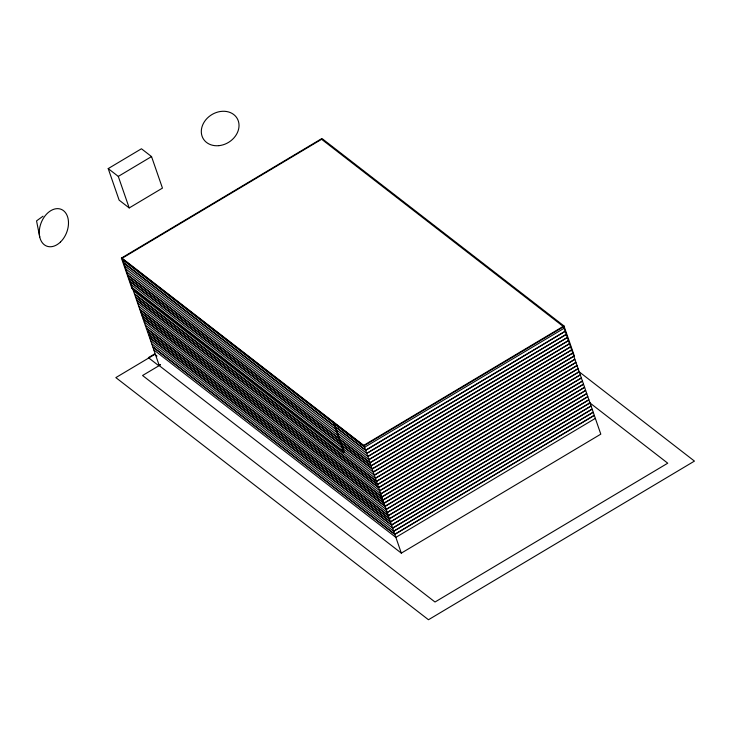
<?xml version="1.0" encoding="UTF-8"?>
<svg xmlns="http://www.w3.org/2000/svg" width="731" height="731" viewBox="0 0 731 731"><rect width="100%" height="100%" fill="white"/><g stroke="black" fill="none" stroke-linecap="round" stroke-linejoin="round"><path stroke-width="1.1" d="M43.038 216.193L36.55 220.881L39.73 236.935M108.206 168.596L141.448 148.768L151.536 156.58L162.456 188.105L129.204 207.942L119.126 200.13L108.206 168.596L118.285 176.409L129.204 207.942M118.285 176.409L151.536 156.58M343.597 452.169L333.354 422.609L333.875 422.299L344.109 451.859L343.597 452.169L131.827 288.142L121.419 258.089L321.942 138.488L563.966 325.944L574.374 355.997L374.354 475.251L132.274 287.639M375.432 478.366L574.913 359.387L575.937 362.338L376.456 481.318L375.432 478.366L133.353 290.746L122.104 258.271L321.594 139.292L563.61 326.748L574.858 359.223L375.378 478.211L374.354 475.251M131.827 288.142L132.338 287.831M154.972 354.279L115.854 377.607L428.467 619.742L694.45 461.097L578.23 371.083M160.381 364.586L158.654 365.619L148.384 357.669L154.433 354.06L157.001 356.043M160.171 365.007L142.563 375.506L435.009 602.015L667.741 463.198L589.213 402.379M121.419 258.089L363.444 445.544L563.966 325.944M333.354 422.609L363.609 446.038L563.61 326.748M122.625 259.77L364.65 447.226L564.131 328.246L562.331 326.858M123.649 262.731L365.674 450.186L565.154 331.207M123.703 262.886L365.728 450.342L565.209 331.362M566.233 334.314L366.752 453.302L365.728 450.342M124.727 265.837L366.807 453.458L566.287 334.478M567.311 337.43L367.83 456.409L366.807 453.458M125.805 268.953L367.885 456.573L567.366 337.585M568.389 340.545L368.908 459.525L367.885 456.573M126.883 272.069L368.963 459.68L568.444 340.701M127.962 275.185L369.987 462.641L569.467 343.661M128.016 275.34L370.041 462.796L569.522 343.817M129.04 278.292L371.065 465.757L570.545 346.768M129.095 278.456L371.12 465.912L570.6 346.933M130.118 281.408L372.143 468.863L571.624 349.884M130.173 281.563L372.198 469.028L571.679 350.039M572.702 353L373.221 471.979L372.198 469.028M131.196 284.523L373.276 472.135L572.757 353.155M573.78 356.116L374.299 475.095L373.276 472.135M376.511 481.473L575.991 362.494L577.015 365.454L377.534 484.434L135.509 296.978L134.486 294.017L376.511 481.473L377.534 484.434M377.589 484.589L577.07 365.61L578.093 368.57L378.612 487.55L136.587 300.094L135.564 297.133L377.589 484.589L378.612 487.55M378.667 487.705L578.148 368.726L579.171 371.677L379.691 490.656L378.667 487.705L136.642 300.249L137.666 303.201L379.745 490.821L380.769 493.772L580.25 374.793L579.226 371.841L379.745 490.821M137.72 303.365L138.744 306.316L380.824 493.928L580.304 374.948L581.328 377.909L381.847 496.888L139.822 309.432L138.799 306.472M381.902 497.043L581.383 378.064L582.406 381.025L382.925 500.004L140.9 312.548L139.877 309.588L381.902 497.043L382.925 500.004M382.98 500.159L582.461 381.18L583.484 384.131L384.003 503.111L141.978 315.655L140.955 312.704L382.98 500.159L384.003 503.111M384.058 503.275L583.539 384.296L584.562 387.247L385.082 506.227L143.057 318.771L142.033 315.819L384.058 503.275L385.082 506.227M385.136 506.382L584.617 387.403L585.641 390.363L386.16 509.343L385.136 506.382L143.112 318.926L144.135 321.887L386.215 509.498L387.238 512.458L586.719 393.47L585.695 390.518L386.215 509.498M144.19 322.042L145.213 325.003L387.293 512.614L586.774 393.634L587.797 396.586L388.316 515.565L146.291 328.109L145.268 325.158M388.371 515.73L587.852 396.741L588.875 399.702L389.395 518.681L147.37 331.225L146.346 328.274L388.371 515.73L389.395 518.681M389.449 518.836L588.93 399.857L589.954 402.818L390.473 521.797L148.448 334.341L147.424 331.381L389.449 518.836L390.473 521.797M390.528 521.952L590.008 402.973L591.032 405.924L391.551 524.913L149.526 337.448L148.503 334.496L390.528 521.952L391.551 524.913M391.606 525.068L591.087 406.089L592.11 409.04L392.629 528.02L391.606 525.068L149.581 337.612L150.604 340.564L392.684 528.184L393.707 531.135L593.188 412.156L592.165 409.196L392.684 528.184M150.659 340.719L151.683 343.68L393.762 531.291L593.243 412.311L594.266 415.272L394.786 534.251L152.761 346.796L151.737 343.835M394.841 534.407L594.321 415.427L600.8 434.15L401.319 553.129L159.294 365.674L152.816 346.951L394.841 534.407L401.319 553.129M595.345 418.379L395.864 537.367L153.839 349.902M122.104 258.271L364.129 445.727M376.456 481.318L134.431 293.862L133.407 290.911M364.65 447.226L365.674 450.186M368.963 459.68L369.987 462.641M370.041 462.796L371.065 465.757M371.12 465.912L372.143 468.863M380.824 493.928L381.847 496.888M387.293 512.614L388.316 515.565M393.762 531.291L394.786 534.251M363.444 445.544L363.609 446.038M218.934 145.661A19.774 16.21 -31.5 0 0 237.091 118.294A19.774 16.21 -31.5 0 0 204.488 121.584A19.774 16.21 -31.5 0 0 218.934 145.661M60.435 242.052A19.774 13.642 -68.5 0 0 61.907 209.651A19.774 13.642 -68.5 0 0 39.291 231.389A19.774 13.642 -68.5 0 0 60.435 242.052"/></g></svg>
